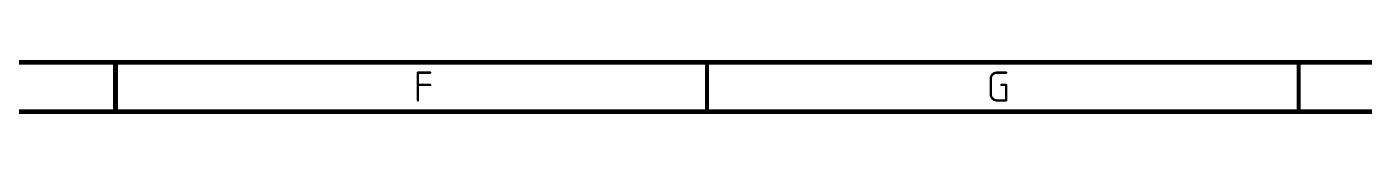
# Model space of a CAD drawing. Extents: x 0 to 388, y 0 to 261.
# Drawn here: x 187.4 to 273.3, y -0.2 to 3.3 of the extents above; entities that cross this region are included whole.
import ezdxf

# ---------------------------------------------------------------- set-up
doc = ezdxf.new("R2010")
doc.units = 0
doc.layers.add('94', color=14, linetype='CONTINUOUS')

msp = doc.modelspace()

# ---------------------------------------------------------------- linework, layer by layer
at = {"layer": '94'}
for points, const_width in [([(155.075, 3.175), (193.1, 3.175)], 0.3048), ([(193.1, 3.175), (275.463, 3.175)], 0.3048), ([(193.1, 3.175), (193.1, 0)], 0.3048), ([(212.5282, 0.7302), (212.5282, 2.5082)], 0.1524), ([(212.5282, 2.5082), (213.3184, 2.5082)], 0.1524), ([(231.1, 0), (231.1, 3)], 0.254), ([(249.7133, 2.5082), (250.306, 2.5082)], 0.1524), ([(269.1, 0), (269.1, 3)], 0.254), ([(212.5282, 1.718), (213.3184, 1.718)], 0.1524), ([(249.3182, 1.1253), (249.3182, 2.1131)], 0.1524), ([(250.0096, 1.718), (250.306, 1.718)], 0.1524), ([(250.306, 1.718), (250.306, 0.7302)], 0.1524), ([(155.075, 0), (193.1, 0)], 0.3048), ([(193.1, 0), (231.1, 0)], 0.3048), ([(231.1, 0), (269.1, 0)], 0.3048), ([(250.306, 0.7302), (249.7133, 0.7302)], 0.1524), ([(269.1, 0), (307.1, 0)], 0.3048)]:
    msp.add_lwpolyline(points, dxfattribs=dict(at, const_width=const_width))
for points, const_width in [([(193.1, 3.2512, 1), (193.1, 3.0988)], 0.1524), ([(193.1762, 3.175, 1), (193.0238, 3.175)], 0.1524), ([(193.1, 3.0988, 1), (193.1, 3.2512)], 0.1524), ([(212.5663, 2.5082, 1), (212.4901, 2.5082)], 0.0762), ([(212.5282, 2.5463, 1), (212.5282, 2.4701)], 0.0762), ([(213.3184, 2.4701, 1), (213.3184, 2.5463)], 0.0762), ([(231.1635, 3, 1), (231.0365, 3)], 0.127), ([(249.7133, 2.5082, 0.4142), (249.3182, 2.1131)], 0.1524), ([(249.7133, 2.5463, 1), (249.7133, 2.4701)], 0.0762), ([(249.7133, 2.4701, 1), (249.7133, 2.5463)], 0.0762), ([(250.306, 2.4701, 1), (250.306, 2.5463)], 0.0762), ([(269.1635, 3, 1), (269.0365, 3)], 0.127), ([(212.5282, 1.7561, 1), (212.5282, 1.6799)], 0.0762), ([(213.3184, 1.6799, 1), (213.3184, 1.7561)], 0.0762), ([(249.3563, 2.1131, 1), (249.2801, 2.1131)], 0.0762), ([(249.2801, 2.1131, 1), (249.3563, 2.1131)], 0.0762), ([(250.0096, 1.7561, 1), (250.0096, 1.6799)], 0.0762), ([(250.3441, 1.718, 1), (250.2679, 1.718)], 0.0762), ([(250.306, 1.6799, 1), (250.306, 1.7561)], 0.0762), ([(249.3182, 1.1253, 0.4142), (249.7133, 0.7302)], 0.1524), ([(249.3563, 1.1253, 1), (249.2801, 1.1253)], 0.0762), ([(249.2801, 1.1253, 1), (249.3563, 1.1253)], 0.0762), ([(193.1, 0.0762, 1), (193.1, -0.0762)], 0.1524), ([(193.0238, 0, 1), (193.1762, 0)], 0.1524), ([(193.1, -0.0762, 1), (193.1, 0.0762)], 0.1524), ([(212.4901, 0.7302, 1), (212.5663, 0.7302)], 0.0762), ([(231.1, 0.0762, 1), (231.1, -0.0762)], 0.1524), ([(231.0365, 0, 1), (231.1635, 0)], 0.127), ([(231.1, -0.0762, 1), (231.1, 0.0762)], 0.1524), ([(249.7133, 0.7683, 1), (249.7133, 0.6921)], 0.0762), ([(249.7133, 0.6921, 1), (249.7133, 0.7683)], 0.0762), ([(250.2679, 0.7302, 1), (250.3441, 0.7302)], 0.0762), ([(250.306, 0.6921, 1), (250.306, 0.7683)], 0.0762), ([(269.1, 0.0762, 1), (269.1, -0.0762)], 0.1524), ([(269.0365, 0, 1), (269.1635, 0)], 0.127), ([(269.1, -0.0762, 1), (269.1, 0.0762)], 0.1524)]:
    msp.add_lwpolyline(points, format="xyb", dxfattribs=dict(at, const_width=const_width))

doc.saveas('drawing.dxf')
